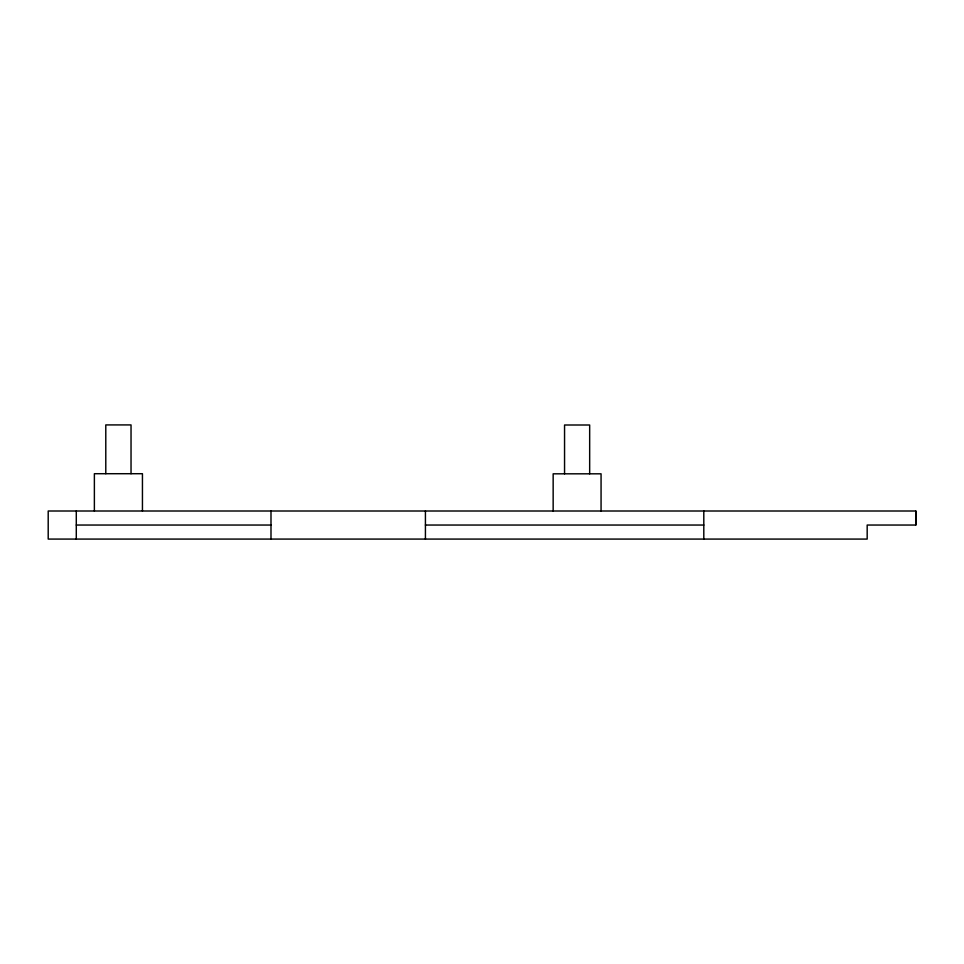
<?xml version="1.0" encoding="UTF-8"?>
<svg xmlns="http://www.w3.org/2000/svg" width="964" height="964" viewBox="0 0 964 964"><rect width="100%" height="100%" fill="white"/><g stroke="black" fill="none" stroke-linecap="round" stroke-linejoin="round"><path stroke-width="1.45" d="M915.8 525.043L915.8 511.004L48.2 511.004L48.2 539.081L867.178 539.081L867.178 525.043L915.8 525.043L915.8 511.004M76.289 525.043L270.992 525.043M425.425 525.043L703.804 525.043M703.804 511.004L703.804 539.081M601.066 511.004L601.066 473.818L553.155 473.818L553.155 511.004M589.667 473.818L589.667 425.004L564.555 425.004L564.555 473.818M425.425 511.004L425.425 539.081M270.992 511.004L270.992 539.081M142.443 511.004L142.443 473.71L94.376 473.71L94.376 511.004M131.032 473.71L131.032 424.919L105.787 424.919L105.787 473.71M76.289 511.004L76.289 539.081"/></g></svg>
